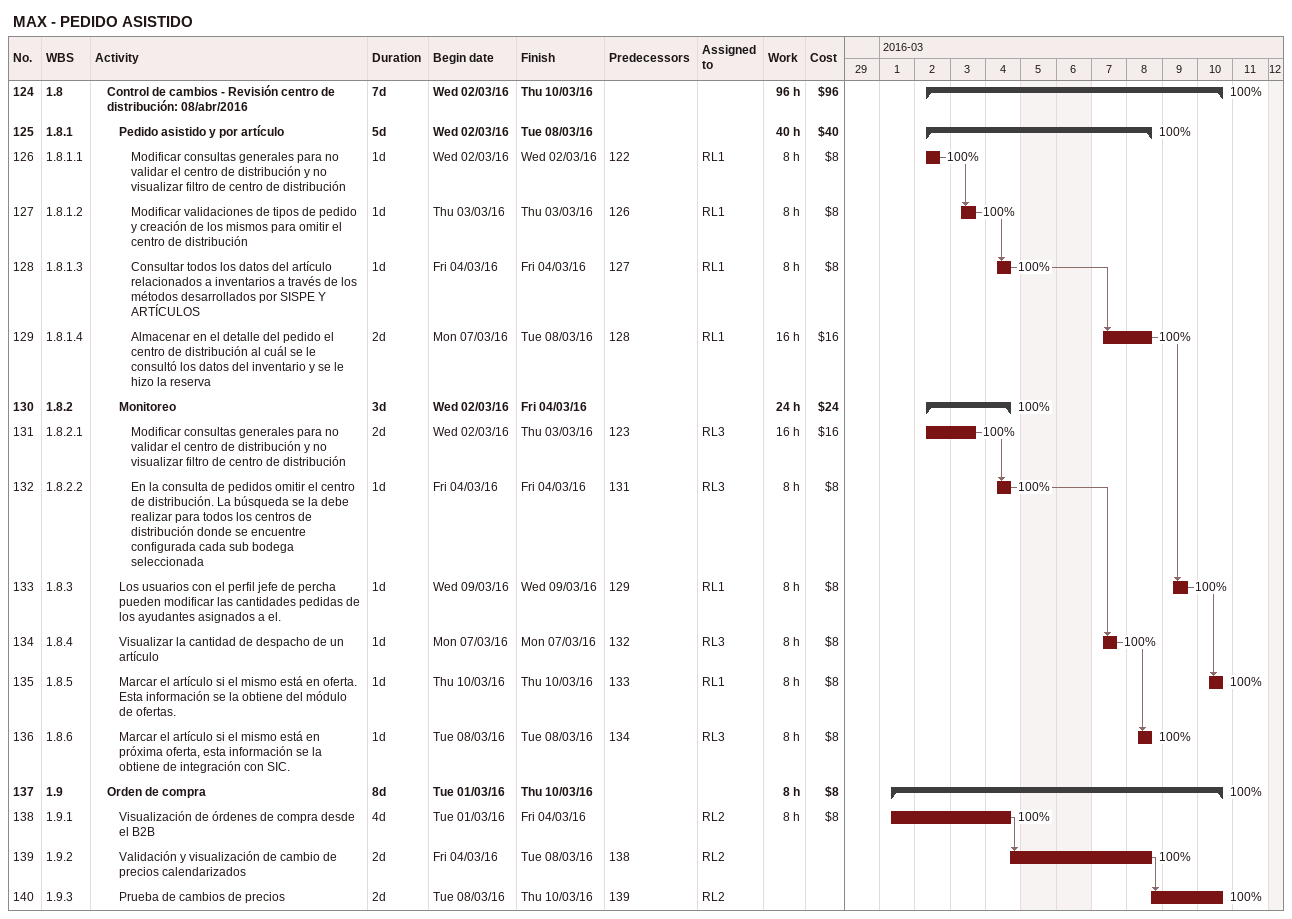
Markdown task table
MAX - PEDIDO ASISTIDO

| ID | WBS | Task | Duration | Start | Finish | Predecessors | Resources | % complete | Work (h) | Cost ($) |
|---|---|---|---|---|---|---|---|---|---|---|
| 124 | 1.8 | **Control de cambios - Revisión centro de distribución: 08/abr/2016** | 7d | 2016-03-02 | 2016-03-10 |  |  | 100 | 96 | 96 |
| 125 | 1.8.1 | **Pedido asistido y por artículo** | 5d | 2016-03-02 | 2016-03-08 |  |  | 100 | 40 | 40 |
| 126 | 1.8.1.1 | Modificar consultas generales para no validar el centro de distribución y no visualizar filtro de centro de distribución | 1d | 2016-03-02 | 2016-03-02 | 122 | RL1 | 100 | 8 | 8 |
| 127 | 1.8.1.2 | Modificar validaciones de tipos de pedido y creación de los mismos para omitir el centro de distribución | 1d | 2016-03-03 | 2016-03-03 | 126 | RL1 | 100 | 8 | 8 |
| 128 | 1.8.1.3 | Consultar todos los datos del artículo relacionados a inventarios a través de los métodos desarrollados por SISPE Y ARTÍCULOS | 1d | 2016-03-04 | 2016-03-04 | 127 | RL1 | 100 | 8 | 8 |
| 129 | 1.8.1.4 | Almacenar en el detalle del pedido el centro de distribución al cuál se le consultó los datos del inventario y se le hizo la reserva | 2d | 2016-03-07 | 2016-03-08 | 128 | RL1 | 100 | 16 | 16 |
| 130 | 1.8.2 | **Monitoreo** | 3d | 2016-03-02 | 2016-03-04 |  |  | 100 | 24 | 24 |
| 131 | 1.8.2.1 | Modificar consultas generales para no validar el centro de distribución y no visualizar filtro de centro de distribución | 2d | 2016-03-02 | 2016-03-03 | 123 | RL3 | 100 | 16 | 16 |
| 132 | 1.8.2.2 | En la consulta de pedidos omitir el centro de distribución. La búsqueda se la debe realizar para todos los centros de distribución donde se encuentre configurada cada sub bodega seleccionada | 1d | 2016-03-04 | 2016-03-04 | 131 | RL3 | 100 | 8 | 8 |
| 133 | 1.8.3 | Los usuarios con el perfil jefe de percha pueden modificar las cantidades pedidas de los ayudantes asignados a el. | 1d | 2016-03-09 | 2016-03-09 | 129 | RL1 | 100 | 8 | 8 |
| 134 | 1.8.4 | Visualizar la cantidad de despacho de un artículo | 1d | 2016-03-07 | 2016-03-07 | 132 | RL3 | 100 | 8 | 8 |
| 135 | 1.8.5 | Marcar el artículo si el mismo está en oferta. Esta información se la obtiene del módulo de ofertas. | 1d | 2016-03-10 | 2016-03-10 | 133 | RL1 | 100 | 8 | 8 |
| 136 | 1.8.6 | Marcar el artículo si el mismo está en próxima oferta, esta información se la obtiene de integración con SIC. | 1d | 2016-03-08 | 2016-03-08 | 134 | RL3 | 100 | 8 | 8 |
| 137 | 1.9 | **Orden de compra** | 8d | 2016-03-01 | 2016-03-10 |  |  | 100 | 8 | 8 |
| 138 | 1.9.1 | Visualización de órdenes de compra desde el B2B | 4d | 2016-03-01 | 2016-03-04 |  | RL2 | 100 | 8 | 8 |
| 139 | 1.9.2 | Validación y visualización de cambio de precios calendarizados | 2d | 2016-03-04 | 2016-03-08 | 138 | RL2 | 100 |  |  |
| 140 | 1.9.3 | Prueba de cambios de precios | 2d | 2016-03-08 | 2016-03-10 | 139 | RL2 | 100 |  |  |
